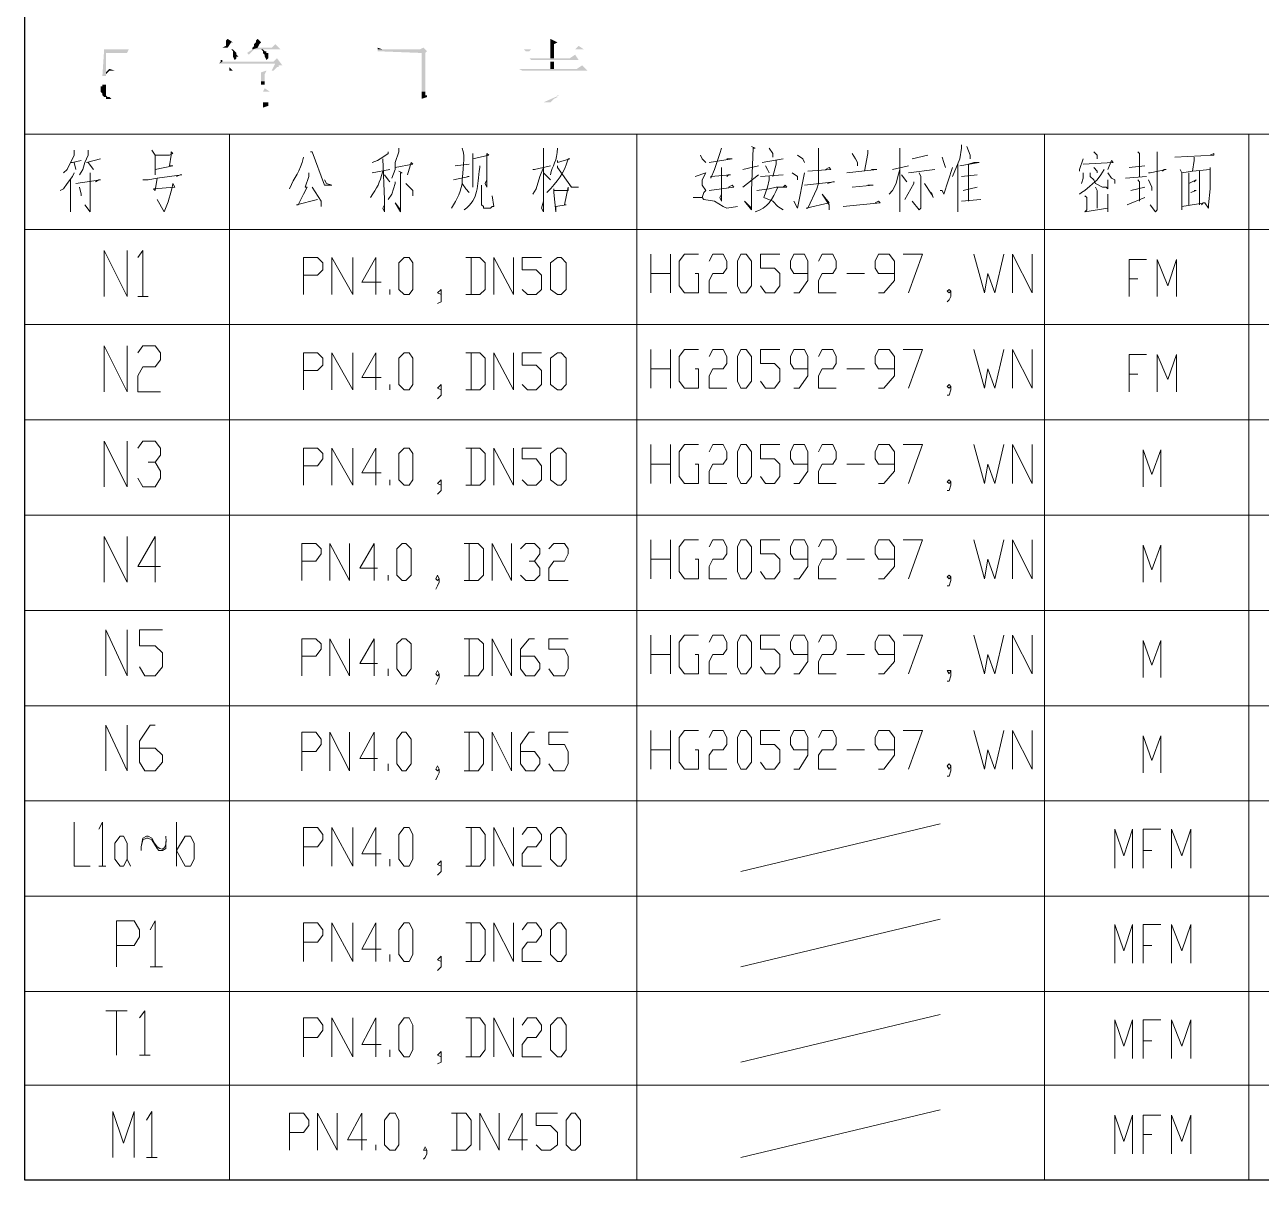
# Model space of a CAD drawing. Header units: millimetres. Extents: x -219 to 948, y -831 to -7.
# Drawn here: x 725.6 to 851.8, y -461.8 to -343.9 of the extents above; entities that cross this region are included whole.
import ezdxf

# ---------------------------------------------------------------- set-up
doc = ezdxf.new("R2010")
doc.units = ezdxf.units.MM
doc.layers.add('1', color=7, linetype='Continuous')

msp = doc.modelspace()

# ---------------------------------------------------------------- hatches: boundary and pattern name
h = msp.add_hatch(color=0)
h.dxf.hatch_style = 2
h.paths.add_polyline_path([(746.32, -345.39), (746.14, -345.57), (746.14, -345.75), (746.14, -346.11), (745.78, -346.29), (746.32, -346.29), (746.68, -345.75), (746.86, -345.75)])
h = msp.add_hatch(color=0)
h.dxf.hatch_style = 2
h.paths.add_polyline_path([(749.38, -345.39), (749.2, -345.57), (749.2, -345.75), (749.02, -345.93), (749.02, -346.11), (748.84, -346.29), (748.84, -346.47), (749.38, -346.29), (749.56, -345.93), (749.74, -345.75)])
h = msp.add_hatch(color=0)
h.dxf.hatch_style = 2
h.paths.add_polyline_path([(779.26, -345.39), (779.26, -346.47), (779.62, -346.47), (779.62, -345.93), (779.98, -345.75)])
h = msp.add_hatch(color=0)
h.dxf.hatch_style = 2
h.paths.add_polyline_path([(736.24, -346.47), (733.72, -346.47), (733.54, -349.17), (733.9, -349.17), (733.9, -348.99), (733.9, -348.81), (733.9, -346.83), (736.06, -346.83)])
h = msp.add_hatch(color=0)
h.dxf.hatch_style = 2
h.paths.add_polyline_path([(746.86, -346.47), (746.68, -346.47), (746.86, -346.65), (746.86, -346.83), (746.86, -347.01), (746.86, -347.19), (747.04, -347.55), (747.22, -347.37), (747.22, -347.19), (747.4, -347.19), (747.22, -347.01), (747.22, -346.83)])
h = msp.add_hatch(color=0)
h.dxf.hatch_style = 2
h.paths.add_polyline_path([(751.18, -345.93), (750.82, -346.29), (749.38, -346.29), (748.84, -346.47), (748.3, -346.83), (748.48, -347.01), (749.02, -346.47), (751.72, -346.47)])
h = msp.add_hatch(color=0)
h.dxf.hatch_style = 2
h.paths.add_polyline_path([(749.74, -346.47), (749.92, -346.65), (749.92, -346.83), (750.1, -347.01), (750.1, -347.19), (750.28, -347.55), (750.46, -347.37), (750.46, -347.19), (750.46, -346.83), (750.28, -346.83), (750.28, -346.65), (750.1, -346.65), (749.92, -346.47)])
h = msp.add_hatch(color=0)
h.dxf.hatch_style = 2
h.paths.add_polyline_path([(766.3, -346.29), (765.94, -346.47), (761.62, -346.47), (761.62, -346.65), (766.12, -346.83), (766.12, -350.79), (761.98, -350.79), (766.48, -350.79), (766.48, -346.83), (766.66, -346.65)])
h = msp.add_hatch(color=0)
h.dxf.hatch_style = 2
h.paths.add_polyline_path([(761.62, -346.29), (761.62, -346.47), (762.16, -346.47)])
h = msp.add_hatch(color=0)
h.dxf.hatch_style = 2
h.paths.add_polyline_path([(782.14, -346.11), (781.78, -346.47), (776.56, -346.47), (776.74, -346.65), (777.1, -346.65), (777.28, -346.47), (782.68, -346.47)])
h = msp.add_hatch(color=0)
h.dxf.hatch_style = 2
h.paths.add_polyline_path([(779.62, -347.37), (779.62, -346.47), (779.26, -346.47), (779.26, -347.37)])
h = msp.add_hatch(color=0)
h.dxf.hatch_style = 2
h.paths.add_polyline_path([(751.36, -347.37), (751, -347.73), (745.78, -347.73), (745.42, -347.91), (751.18, -347.91), (750.82, -348.63), (751, -348.63), (751.36, -348.27), (751.54, -348.27), (751.54, -348.09), (751.9, -348.09)])
h = msp.add_hatch(color=0)
h.dxf.hatch_style = 2
h.paths.add_polyline_path([(745.78, -347.55), (745.6, -347.55), (745.6, -347.73), (745.42, -347.91), (745.78, -347.73)])
h = msp.add_hatch(color=0)
h.dxf.hatch_style = 2
h.paths.add_polyline_path([(782.5, -348.09), (781.96, -348.45), (776.02, -348.45), (776.38, -348.63), (783.04, -348.63)])
h = msp.add_hatch(color=0)
h.dxf.hatch_style = 2
h.paths.add_polyline_path([(781.78, -347.01), (781.24, -347.37), (777.1, -347.37), (777.28, -347.55), (782.14, -347.55)])
h = msp.add_hatch(color=0)
h.dxf.hatch_style = 2
h.paths.add_polyline_path([(779.62, -348.45), (779.62, -347.73), (779.26, -347.73), (779.26, -348.45)])
h = msp.add_hatch(color=0)
h.dxf.hatch_style = 2
h.paths.add_polyline_path([(734.26, -348.45), (733.9, -348.81), (733.9, -348.99), (734.26, -348.63), (734.8, -348.63)])
h = msp.add_hatch(color=0)
h.dxf.hatch_style = 2
h.paths.add_polyline_path([(746.5, -348.27), (746.5, -348.63), (746.86, -348.63)])
h = msp.add_hatch(color=0)
h.dxf.hatch_style = 2
h.paths.add_polyline_path([(750.28, -348.63), (749.74, -348.81), (749.74, -349.71), (746.86, -349.71), (750.1, -349.71), (750.1, -348.99)])
h = msp.add_hatch(color=0)
h.dxf.hatch_style = 2
h.paths.add_polyline_path([(733.72, -350.07), (733.54, -350.07), (733.54, -350.25), (733.36, -350.25), (733.36, -350.79), (733.54, -350.97), (733.54, -351.15), (733.72, -351.33), (733.9, -351.33), (733.9, -351.51), (734.62, -351.51), (734.44, -351.51), (734.26, -351.33), (734.08, -351.33), (733.9, -351.15), (733.9, -350.79), (733.9, -350.25), (733.9, -350.07)])
h = msp.add_hatch(color=0)
h.dxf.hatch_style = 2
h.paths.add_polyline_path([(750.1, -350.43), (749.92, -350.79), (746.86, -350.79), (750.64, -350.79)])
h = msp.add_hatch(color=0)
h.dxf.hatch_style = 2
h.paths.add_polyline_path([(750.1, -349.71), (749.74, -349.71), (749.74, -350.07), (750.1, -350.07), (750.1, -349.89)])
h = msp.add_hatch(color=0)
h.dxf.hatch_style = 2
h.paths.add_polyline_path([(750.46, -351.87), (749.92, -351.87), (749.92, -352.41), (750.46, -352.23), (750.46, -352.05)])
h = msp.add_hatch(color=0)
h.dxf.hatch_style = 2
h.paths.add_polyline_path([(766.48, -350.79), (766.12, -350.79), (766.12, -351.51), (766.66, -351.33), (766.66, -351.15), (766.48, -351.15), (766.48, -350.97)])
h = msp.add_hatch(color=0)
h.dxf.hatch_style = 2
h.paths.add_polyline_path([(780.16, -351.15), (778.54, -351.87), (779.26, -351.87), (779.62, -351.51), (779.98, -351.33), (779.98, -351.15)])

# ---------------------------------------------------------------- linework, layer by layer
at = {"layer": '1', "color": 0, "lineweight": 25}
for points in [[(725.62, -461.85), (725.62, -20.67)], [(933.7, -461.85), (725.62, -461.85)]]:
    msp.add_lwpolyline(points, dxfattribs=at)
at = {"layer": '1', "color": 0, "lineweight": 5}
for points in [[(933.7, -355.11), (725.62, -355.11)], [(746.5, -461.85), (746.5, -355.11)], [(788.08, -461.85), (788.08, -355.11)], [(829.66, -461.85), (829.66, -355.11)], [(850.54, -461.85), (850.54, -355.11)], [(730.66, -356.73), (730.66, -357.27), (729.94, -358.71), (729.58, -359.07)], [(732.1, -356.73), (732.1, -357.27), (731.74, -357.99), (731.56, -358.71), (731.2, -359.25)], [(738.58, -356.73), (738.94, -357.27), (738.94, -359.25), (738.94, -358.71), (740.74, -358.35), (740.38, -358.35), (740.56, -357.27), (740.56, -356.91), (740.74, -357.09), (740.38, -357.27), (738.94, -357.27)], [(754.78, -356.91), (754.96, -356.91), (756.22, -360.33), (756.94, -360.33), (756.4, -360.15), (756.22, -359.79)], [(762.7, -356.91), (762.7, -357.09), (762.16, -357.45), (761.62, -357.81), (761.08, -357.99)], [(763.78, -356.55), (763.78, -356.91), (763.42, -357.99), (763.42, -358.71), (763.06, -359.61)], [(771.34, -357.09), (771.34, -357.45), (771.34, -360.51), (771.34, -360.51), (771.34, -359.79)], [(771.34, -357.63), (772.96, -357.27), (772.78, -357.09), (772.78, -357.45), (772.78, -359.61), (772.78, -360.51), (772.6, -360.15), (772.78, -359.79)], [(778.54, -356.55), (778.54, -356.73), (778.54, -363.03), (778.36, -362.67), (778.54, -361.95)], [(796.72, -356.55), (796.54, -357.09), (796, -358.71), (795.64, -359.61), (795.64, -359.43), (797.62, -359.25), (797.44, -359.25), (797.26, -359.43)], [(799.78, -356.37), (800.14, -356.55), (799.96, -356.55), (799.78, -360.87), (799.78, -362.85), (799.06, -361.95), (799.78, -362.67)], [(801.58, -356.55), (801.94, -357.09), (801.94, -357.45)], [(806.62, -356.55), (806.62, -356.91), (806.62, -360.15), (806.44, -360.69), (805.54, -362.67), (805.36, -362.67), (807.7, -362.13), (806.98, -361.23), (807.7, -362.31), (807.7, -362.85)], [(810.04, -357.09), (810.4, -357.63), (810.58, -357.99), (810.58, -358.35)], [(811.66, -356.73), (811.66, -357.09), (811.3, -358.89)], [(814.9, -356.55), (814.9, -361.95), (814.9, -363.03), (814.9, -361.95)], [(821.2, -356.19), (821.2, -356.55), (821.02, -357.63), (820.3, -359.43)], [(821.74, -356.37), (822.1, -357.27), (822.1, -357.45), (822.1, -357.63)], [(834.7, -356.91), (835.06, -357.27), (835.06, -357.45), (835.06, -357.63)], [(839.2, -356.91), (839.38, -357.09), (839.38, -359.43)], [(841.18, -356.91), (841.18, -357.27), (841.18, -357.09), (841.18, -362.31), (841.18, -362.67), (841.18, -362.85), (841, -363.03), (840.46, -362.31), (841, -363.03)], [(842.98, -357.45), (846.94, -357.27), (846.94, -357.09), (846.58, -357.27)], [(730.3, -357.99), (730.48, -357.99), (731.38, -357.81)], [(730.66, -357.99), (730.84, -358.71)], [(731.92, -357.99), (733.36, -357.63)], [(732.1, -357.99), (732.64, -358.71)], [(762.16, -357.63), (762.34, -361.77), (762.34, -363.03), (762.16, -362.67), (762.34, -362.31)], [(763.42, -358.53), (765.22, -358.17), (765.04, -357.99), (764.68, -359.25)], [(769.54, -358.35), (770.98, -358.17)], [(777.46, -358.71), (777.64, -358.71), (779.26, -358.35)], [(779.98, -358.35), (779.98, -358.53), (781.42, -360.51), (782.14, -360.51), (781.42, -360.51), (781.24, -360.33)], [(794.56, -357.27), (794.74, -357.63), (795.1, -357.99)], [(795.46, -357.99), (797.8, -357.63), (797.62, -357.63), (797.26, -357.63)], [(798.88, -358.71), (800.5, -358.35)], [(800.86, -357.99), (803.02, -357.63)], [(801.22, -358.35), (801.4, -358.71), (801.58, -359.07)], [(802.3, -357.81), (802.3, -358.17), (801.94, -359.43)], [(804.46, -357.27), (805, -357.63), (805.18, -357.99)], [(814.18, -358.71), (815.8, -358.35)], [(816.16, -357.63), (817.78, -357.27)], [(819.22, -357.45), (819.4, -357.99), (819.58, -358.53)], [(820.84, -358.17), (820.84, -363.03), (820.84, -362.49)], [(821.02, -358.35), (823, -357.99), (822.82, -357.99), (822.46, -357.99), (821.92, -358.17), (821.92, -361.95)], [(833.62, -357.63), (833.26, -358.71), (833.26, -358.89)], [(833.62, -358.17), (836.68, -357.99), (836.5, -357.81), (836.14, -358.71)], [(838.3, -358.53), (839.92, -358.35)], [(844.96, -357.45), (844.96, -357.81), (844.78, -358.89)], [(730.66, -359.07), (730.48, -359.43), (729.94, -360.15), (729.58, -360.69), (729.22, -360.87)], [(732.28, -359.07), (732.28, -363.03), (731.74, -362.31), (732.28, -363.03)], [(737.68, -359.79), (738.22, -359.79), (739.12, -359.61), (741.64, -359.25), (741.46, -359.25), (741.1, -359.43)], [(754.6, -359.07), (754.6, -359.43), (754.24, -360.51), (754.42, -360.51), (754.06, -361.23), (753.52, -362.31), (753.34, -362.31), (755.5, -361.77)], [(761.08, -359.07), (762.88, -358.71)], [(762.34, -359.25), (762.7, -359.79), (762.88, -359.97)], [(763.78, -358.89), (764.14, -359.07), (763.96, -359.07), (763.96, -363.03), (763.42, -362.13), (763.96, -362.85)], [(769.36, -359.79), (770.98, -359.43), (770.8, -359.43)], [(778.54, -358.53), (778.18, -359.43), (777.82, -360.69), (777.46, -361.23)], [(778.54, -359.07), (779.08, -359.61), (779.26, -359.79)], [(794.02, -359.43), (795.1, -359.07), (794.74, -359.79), (794.74, -360.33), (795.1, -360.87), (794.92, -361.05), (794.74, -361.59)], [(796.72, -358.53), (796.72, -361.95), (796.54, -361.59), (796.72, -361.23)], [(798.88, -360.51), (800.5, -359.25)], [(800.68, -359.43), (803.02, -359.25)], [(801.58, -359.43), (801.58, -359.79), (801.4, -360.51), (801.04, -361.59), (801.94, -361.95), (802.48, -362.49), (803.02, -362.85)], [(803.92, -359.07), (804.46, -359.43), (804.46, -359.79)], [(804.1, -361.95), (804.46, -362.67), (805.18, -359.07)], [(805.54, -358.89), (807.88, -358.71), (807.7, -358.53), (807.34, -358.71)], [(809.5, -359.07), (812.56, -358.71), (812.38, -358.71), (812.02, -358.71)], [(814.9, -358.71), (814.72, -359.43), (814.54, -360.15), (814.18, -360.87), (813.82, -361.23)], [(815.08, -359.25), (815.62, -359.97)], [(815.8, -359.07), (818.5, -358.71)], [(816.88, -359.07), (817.06, -359.43), (817.06, -362.67), (816.88, -362.85), (816.16, -361.95), (816.88, -362.85)], [(819.04, -360.87), (819.22, -360.87), (819.4, -361.23), (820.3, -358.53)], [(821.2, -359.43), (822.82, -359.25)], [(835.78, -358.71), (835.42, -359.25), (835.06, -359.79), (833.8, -360.87), (833.44, -361.05), (833.26, -361.23)], [(833.62, -359.07), (833.62, -359.61), (833.44, -360.15)], [(834.34, -359.07), (834.34, -359.43), (834.7, -359.79), (834.88, -360.15), (835.6, -360.51), (835.96, -360.51), (836.14, -360.69), (836.14, -359.79), (836.14, -360.51)], [(834.7, -358.53), (835.06, -358.89), (835.06, -359.07)], [(836.14, -359.07), (836.5, -359.61), (836.86, -359.79), (836.86, -360.15), (836.86, -360.15)], [(837.94, -359.61), (840.1, -359.43)], [(840.28, -359.07), (840.46, -359.07), (842.08, -358.71), (841.9, -358.71), (841.72, -358.89)], [(843.52, -358.71), (843.7, -359.07), (843.7, -361.59), (843.7, -362.85), (843.7, -362.49), (846.04, -362.13), (845.86, -362.13), (845.68, -362.31)], [(846.04, -362.13), (846.4, -362.67), (846.4, -362.31), (846.58, -360.69), (846.58, -358.53), (846.58, -358.71), (844.78, -358.89), (843.7, -359.07)], [(844.42, -359.07), (844.42, -362.31)], [(845.5, -358.89), (845.5, -362.31)], [(730.3, -359.79), (730.3, -363.03), (730.3, -362.13)], [(730.84, -360.15), (733.36, -359.79), (733.18, -359.79), (732.82, -359.97)], [(731.2, -360.51), (731.38, -361.23), (731.38, -361.41)], [(754.96, -360.51), (755.86, -361.95), (755.86, -362.49), (755.86, -361.95)], [(763.42, -359.97), (763.42, -360.15), (763.06, -361.23), (762.7, -361.77)], [(764.5, -360.15), (765.22, -360.87), (765.22, -361.41)], [(770.26, -360.15), (770.62, -360.69), (770.98, -361.05)], [(772.24, -360.33), (772.24, -362.31), (772.42, -362.49), (772.42, -362.67), (773.14, -362.67), (773.32, -362.49), (773.5, -362.49), (773.32, -361.41), (773.5, -362.49)], [(779.62, -360.69), (779.62, -361.05), (779.8, -363.03), (779.8, -362.49), (780.88, -362.31), (780.7, -362.31), (781.06, -360.51), (781.06, -360.87), (779.62, -360.87)], [(795.46, -360.87), (797.98, -360.51), (797.8, -360.33), (797.44, -360.51)], [(800.32, -360.87), (801.58, -360.69), (802.3, -360.51), (803.38, -360.51), (803.2, -360.33), (803.02, -360.51)], [(805.18, -360.33), (808.24, -359.97), (808.06, -359.97), (807.52, -360.15)], [(810.04, -360.51), (812.2, -360.33), (811.66, -360.33)], [(816.34, -359.97), (816.34, -360.15), (815.44, -361.77)], [(817.42, -360.15), (818.14, -361.23), (818.32, -361.59), (818.14, -361.05)], [(821.38, -360.87), (822.82, -360.51)], [(834.88, -360.51), (835.06, -360.87), (835.06, -362.67)], [(838.48, -360.87), (839.92, -360.51)], [(839.2, -359.79), (839.38, -359.97), (839.38, -361.95)], [(840.28, -359.79), (840.64, -360.51), (840.64, -360.87)], [(844.42, -360.15), (845.14, -359.79), (845.14, -359.79), (844.96, -359.97)], [(844.6, -361.05), (845.14, -360.87), (844.96, -360.87)], [(793.84, -361.59), (794.74, -361.59), (794.92, -361.77), (796, -361.95), (796.9, -362.49), (796.9, -362.49), (797.26, -362.67), (798.34, -362.49), (797.26, -362.67), (796.9, -362.49)], [(809.14, -362.49), (812.92, -362.13), (812.74, -361.95), (812.38, -362.13)], [(821.2, -361.95), (823.18, -361.77)], [(833.8, -361.41), (833.98, -361.59), (833.98, -362.85), (833.8, -363.03), (836.14, -362.67)], [(836.14, -361.23), (836.14, -361.41), (836.14, -363.03)], [(838.12, -362.31), (839.92, -361.59)], [(933.7, -364.83), (725.62, -364.83)], [(733.72, -371.67), (733.72, -366.99), (736.06, -371.67), (736.06, -366.99)], [(737.14, -367.71), (737.68, -366.99), (737.68, -371.67)], [(754.06, -371.49), (754.06, -367.71), (755.5, -367.71), (756.04, -368.25), (756.04, -368.97), (755.5, -369.51), (754.06, -369.51)], [(756.94, -371.49), (756.94, -367.71), (759.1, -371.49), (759.1, -367.71)], [(761.98, -370.23), (760, -370.23), (761.44, -367.71), (761.44, -371.49)], [(764.32, -371.49), (763.78, -370.95), (763.78, -368.25), (764.32, -367.71), (764.86, -367.71), (765.22, -368.25), (765.22, -370.95), (764.86, -371.49), (764.32, -371.49)], [(770.62, -371.49), (772.06, -371.49), (772.6, -370.95), (772.6, -368.25), (772.06, -367.71), (770.62, -367.71)], [(771.16, -367.71), (771.16, -371.49)], [(773.5, -371.49), (773.5, -367.71), (775.48, -371.49), (775.48, -367.71)], [(776.38, -370.95), (776.92, -371.49), (777.82, -371.49), (778.36, -370.95), (778.36, -369.51), (777.82, -368.97), (776.38, -368.97), (776.38, -367.71), (778.36, -367.71)], [(779.98, -371.49), (779.26, -370.95), (779.26, -368.25), (779.98, -367.71), (780.34, -367.71), (780.88, -368.25), (780.88, -370.95), (780.34, -371.49), (779.98, -371.49)], [(789.52, -371.31), (789.52, -367.35)], [(791.5, -367.35), (791.5, -371.31)], [(794.02, -369.33), (794.38, -369.33), (794.38, -371.31), (792.94, -371.31), (792.4, -370.59), (792.4, -368.07), (792.94, -367.35), (794.38, -367.35)], [(795.46, -368.07), (795.82, -367.35), (796.9, -367.35), (797.26, -368.07), (797.26, -368.79), (796.9, -369.33), (795.82, -369.33), (795.46, -370.05), (795.46, -371.31), (797.26, -371.31)], [(798.7, -371.31), (798.34, -370.59), (798.34, -368.07), (798.7, -367.35), (799.24, -367.35), (799.78, -368.07), (799.78, -370.59), (799.24, -371.31), (798.7, -371.31)], [(800.68, -370.59), (801.22, -371.31), (802.12, -371.31), (802.66, -370.59), (802.66, -369.33), (802.12, -368.79), (800.68, -368.79), (800.68, -367.35), (802.66, -367.35)], [(804.1, -371.31), (804.64, -371.31), (805.54, -370.05), (805.54, -368.07), (805.18, -367.35), (804.1, -367.35), (803.74, -368.07), (803.74, -368.79), (804.1, -369.33), (805.54, -369.33)], [(806.62, -368.07), (806.98, -367.35), (808.06, -367.35), (808.42, -368.07), (808.42, -368.79), (808.06, -369.33), (806.98, -369.33), (806.62, -370.05), (806.62, -371.31), (808.42, -371.31)], [(812.74, -371.31), (813.28, -371.31), (814.36, -370.05), (814.36, -368.07), (813.82, -367.35), (812.74, -367.35), (812.38, -368.07), (812.38, -368.79), (812.74, -369.33), (814.36, -369.33)], [(815.26, -367.35), (817.24, -367.35), (815.8, -371.31)], [(822.46, -367.35), (823.54, -371.31), (823.9, -369.33), (824.62, -371.31), (825.52, -367.35)], [(826.42, -371.31), (826.42, -367.35), (828.4, -371.31), (828.4, -367.35)], [(838.3, -371.67), (838.3, -367.89), (840.1, -367.89)], [(841.18, -371.67), (841.18, -367.89), (842.26, -370.59), (843.16, -367.89), (843.16, -371.67)], [(789.52, -369.33), (791.5, -369.33)], [(809.5, -369.33), (811.3, -369.33)], [(762.88, -371.49), (762.88, -370.95)], [(767.74, -372.39), (768.1, -372.21), (768.1, -371.67), (768.1, -371.31), (768.1, -370.95), (767.74, -371.31), (768.1, -371.49), (768.1, -371.31)], [(819.76, -372.21), (819.94, -372.03), (820.12, -371.67), (820.12, -371.13), (819.94, -370.95), (819.76, -371.13), (819.94, -371.31), (820.12, -371.13)], [(838.3, -369.87), (839.2, -369.87)], [(737.14, -371.67), (738.22, -371.67)], [(933.7, -374.55), (725.62, -374.55)], [(733.72, -381.39), (733.72, -376.71), (736.06, -381.39), (736.06, -376.71)], [(737.14, -377.43), (737.68, -376.71), (738.94, -376.71), (739.48, -377.43), (739.48, -378.15), (738.94, -378.87), (737.68, -378.87), (737.14, -379.77), (737.14, -381.39), (739.48, -381.39)], [(789.52, -381.03), (789.52, -377.07)], [(791.5, -377.07), (791.5, -381.03)], [(794.02, -379.05), (794.38, -379.05), (794.38, -381.03), (792.94, -381.03), (792.4, -380.31), (792.4, -377.79), (792.94, -377.07), (794.38, -377.07)], [(795.46, -377.79), (795.82, -377.07), (796.9, -377.07), (797.26, -377.79), (797.26, -378.51), (796.9, -379.05), (795.82, -379.05), (795.46, -379.77), (795.46, -381.03), (797.26, -381.03)], [(798.7, -381.03), (798.34, -380.31), (798.34, -377.79), (798.7, -377.07), (799.24, -377.07), (799.78, -377.79), (799.78, -380.31), (799.24, -381.03), (798.7, -381.03)], [(800.68, -380.31), (801.22, -381.03), (802.12, -381.03), (802.66, -380.31), (802.66, -379.05), (802.12, -378.51), (800.68, -378.51), (800.68, -377.07), (802.66, -377.07)], [(804.1, -381.03), (804.64, -381.03), (805.54, -379.77), (805.54, -377.79), (805.18, -377.07), (804.1, -377.07), (803.74, -377.79), (803.74, -378.51), (804.1, -379.05), (805.54, -379.05)], [(806.62, -377.79), (806.98, -377.07), (808.06, -377.07), (808.42, -377.79), (808.42, -378.51), (808.06, -379.05), (806.98, -379.05), (806.62, -379.77), (806.62, -381.03), (808.42, -381.03)], [(812.74, -381.03), (813.28, -381.03), (814.36, -379.77), (814.36, -377.79), (813.82, -377.07), (812.74, -377.07), (812.38, -377.79), (812.38, -378.51), (812.74, -379.05), (814.36, -379.05)], [(815.26, -377.07), (817.24, -377.07), (815.8, -381.03)], [(822.46, -377.07), (823.54, -381.03), (823.9, -379.05), (824.62, -381.03), (825.52, -377.07)], [(826.42, -381.03), (826.42, -377.07), (828.4, -381.03), (828.4, -377.07)], [(754.06, -381.21), (754.06, -377.43), (755.5, -377.43), (756.04, -377.97), (756.04, -378.69), (755.5, -379.23), (754.06, -379.23)], [(756.94, -381.21), (756.94, -377.43), (759.1, -381.21), (759.1, -377.43)], [(761.98, -379.95), (760, -379.95), (761.44, -377.43), (761.44, -381.21)], [(764.32, -381.21), (763.78, -380.67), (763.78, -377.97), (764.32, -377.43), (764.86, -377.43), (765.22, -377.97), (765.22, -380.67), (764.86, -381.21), (764.32, -381.21)], [(770.62, -381.21), (772.06, -381.21), (772.6, -380.67), (772.6, -377.97), (772.06, -377.43), (770.62, -377.43)], [(771.16, -377.43), (771.16, -381.21)], [(773.5, -381.21), (773.5, -377.43), (775.48, -381.21), (775.48, -377.43)], [(776.38, -380.67), (776.92, -381.21), (777.82, -381.21), (778.36, -380.67), (778.36, -379.23), (777.82, -378.69), (776.38, -378.69), (776.38, -377.43), (778.36, -377.43)], [(779.98, -381.21), (779.26, -380.67), (779.26, -377.97), (779.98, -377.43), (780.34, -377.43), (780.88, -377.97), (780.88, -380.67), (780.34, -381.21), (779.98, -381.21)], [(838.3, -381.39), (838.3, -377.61), (840.1, -377.61)], [(841.18, -381.39), (841.18, -377.61), (842.26, -380.13), (843.16, -377.61), (843.16, -381.39)], [(789.52, -379.05), (791.5, -379.05)], [(809.5, -379.05), (811.3, -379.05)], [(838.3, -379.59), (839.2, -379.59)], [(762.88, -381.21), (762.88, -380.67)], [(767.74, -382.11), (768.1, -381.75), (768.1, -381.39), (768.1, -381.03), (768.1, -380.67), (767.74, -381.03), (768.1, -381.21), (768.1, -381.03)], [(819.76, -381.75), (819.94, -381.75), (820.12, -381.21), (820.12, -380.85), (819.94, -380.67), (819.76, -380.85), (819.94, -381.03), (820.12, -380.85)], [(933.7, -384.27), (725.62, -384.27)], [(733.72, -391.11), (733.72, -386.43), (736.06, -391.11), (736.06, -386.43)], [(737.14, -387.15), (737.68, -386.43), (738.94, -386.43), (739.48, -387.15), (739.48, -387.87), (738.94, -388.59), (738.22, -388.59)], [(754.06, -390.93), (754.06, -387.15), (755.5, -387.15), (756.04, -387.69), (756.04, -388.23), (755.5, -388.95), (754.06, -388.95)], [(756.94, -390.93), (756.94, -387.15), (759.1, -390.93), (759.1, -387.15)], [(761.98, -389.67), (760, -389.67), (761.44, -387.15), (761.44, -390.93)], [(764.32, -390.93), (763.78, -390.39), (763.78, -387.69), (764.32, -387.15), (764.86, -387.15), (765.22, -387.69), (765.22, -390.39), (764.86, -390.93), (764.32, -390.93)], [(770.62, -390.93), (772.06, -390.93), (772.6, -390.39), (772.6, -387.69), (772.06, -387.15), (770.62, -387.15)], [(771.16, -387.15), (771.16, -390.93)], [(773.5, -390.93), (773.5, -387.15), (775.48, -390.93), (775.48, -387.15)], [(776.38, -390.39), (776.92, -390.93), (777.82, -390.93), (778.36, -390.39), (778.36, -388.95), (777.82, -388.23), (776.38, -388.23), (776.38, -387.15), (778.36, -387.15)], [(779.98, -390.93), (779.26, -390.39), (779.26, -387.69), (779.98, -387.15), (780.34, -387.15), (780.88, -387.69), (780.88, -390.39), (780.34, -390.93), (779.98, -390.93)], [(789.52, -390.75), (789.52, -386.79)], [(791.5, -386.79), (791.5, -390.75)], [(794.02, -388.77), (794.38, -388.77), (794.38, -390.75), (792.94, -390.75), (792.4, -390.03), (792.4, -387.51), (792.94, -386.79), (794.38, -386.79)], [(795.46, -387.51), (795.82, -386.79), (796.9, -386.79), (797.26, -387.51), (797.26, -388.23), (796.9, -388.77), (795.82, -388.77), (795.46, -389.49), (795.46, -390.75), (797.26, -390.75)], [(798.7, -390.75), (798.34, -390.03), (798.34, -387.51), (798.7, -386.79), (799.24, -386.79), (799.78, -387.51), (799.78, -390.03), (799.24, -390.75), (798.7, -390.75)], [(800.68, -390.03), (801.22, -390.75), (802.12, -390.75), (802.66, -390.03), (802.66, -388.77), (802.12, -388.23), (800.68, -388.23), (800.68, -386.79), (802.66, -386.79)], [(804.1, -390.75), (804.64, -390.75), (805.54, -389.49), (805.54, -387.51), (805.18, -386.79), (804.1, -386.79), (803.74, -387.51), (803.74, -388.23), (804.1, -388.77), (805.54, -388.77)], [(806.62, -387.51), (806.98, -386.79), (808.06, -386.79), (808.42, -387.51), (808.42, -388.23), (808.06, -388.77), (806.98, -388.77), (806.62, -389.49), (806.62, -390.75), (808.42, -390.75)], [(812.74, -390.75), (813.28, -390.75), (814.36, -389.49), (814.36, -387.51), (813.82, -386.79), (812.74, -386.79), (812.38, -387.51), (812.38, -388.23), (812.74, -388.77), (814.36, -388.77)], [(815.26, -386.79), (817.24, -386.79), (815.8, -390.75)], [(822.46, -386.79), (823.54, -390.75), (823.9, -388.77), (824.62, -390.75), (825.52, -386.79)], [(826.42, -390.75), (826.42, -386.79), (828.4, -390.75), (828.4, -386.79)], [(839.74, -391.11), (839.74, -387.33), (840.64, -389.85), (841.54, -387.33), (841.54, -391.11)], [(738.94, -388.59), (739.48, -389.49), (739.48, -390.21), (738.94, -391.11), (737.68, -391.11), (737.14, -390.21)], [(789.52, -388.77), (791.5, -388.77)], [(809.5, -388.77), (811.3, -388.77)], [(762.88, -390.93), (762.88, -390.39)], [(767.74, -391.83), (768.1, -391.47), (768.1, -391.11), (768.1, -390.75), (768.1, -390.39), (767.74, -390.75), (768.1, -390.93), (768.1, -390.75)], [(819.76, -391.47), (819.94, -391.47), (820.12, -390.93), (820.12, -390.57), (819.94, -390.39), (819.76, -390.57), (819.94, -390.75), (820.12, -390.57)], [(933.7, -393.99), (725.62, -393.99)], [(733.72, -400.83), (733.72, -396.15), (736.06, -400.83), (736.06, -396.15)], [(739.48, -399.21), (737.14, -399.21), (738.94, -396.15), (738.94, -400.83)], [(753.88, -400.65), (753.88, -396.87), (755.32, -396.87), (755.86, -397.41), (755.86, -397.95), (755.32, -398.67), (753.88, -398.67)], [(756.76, -400.65), (756.76, -396.87), (758.74, -400.65), (758.74, -396.87)], [(761.62, -399.39), (759.82, -399.39), (761.26, -396.87), (761.26, -400.65)], [(764.14, -400.65), (763.6, -400.11), (763.6, -397.41), (764.14, -396.87), (764.5, -396.87), (765.04, -397.41), (765.04, -400.11), (764.5, -400.65), (764.14, -400.65)], [(770.44, -400.65), (771.88, -400.65), (772.42, -400.11), (772.42, -397.41), (771.88, -396.87), (770.44, -396.87)], [(770.98, -396.87), (770.98, -400.65)], [(773.32, -400.65), (773.32, -396.87), (775.3, -400.65), (775.3, -396.87)], [(776.2, -397.41), (776.74, -396.87), (777.64, -396.87), (778.18, -397.41), (778.18, -397.95), (777.64, -398.67), (777.1, -398.67)], [(779.08, -397.41), (779.62, -396.87), (780.7, -396.87), (781.06, -397.41), (781.06, -397.95), (780.7, -398.67), (779.62, -398.67), (779.08, -399.39), (779.08, -400.65), (781.06, -400.65)], [(789.52, -400.47), (789.52, -396.51)], [(791.5, -396.51), (791.5, -400.47)], [(794.02, -398.49), (794.38, -398.49), (794.38, -400.47), (792.94, -400.47), (792.4, -399.75), (792.4, -397.23), (792.94, -396.51), (794.38, -396.51)], [(795.46, -397.23), (795.82, -396.51), (796.9, -396.51), (797.26, -397.23), (797.26, -397.95), (796.9, -398.49), (795.82, -398.49), (795.46, -399.21), (795.46, -400.47), (797.26, -400.47)], [(798.7, -400.47), (798.34, -399.75), (798.34, -397.23), (798.7, -396.51), (799.24, -396.51), (799.78, -397.23), (799.78, -399.75), (799.24, -400.47), (798.7, -400.47)], [(800.68, -399.75), (801.22, -400.47), (802.12, -400.47), (802.66, -399.75), (802.66, -398.49), (802.12, -397.95), (800.68, -397.95), (800.68, -396.51), (802.66, -396.51)], [(804.1, -400.47), (804.64, -400.47), (805.54, -399.21), (805.54, -397.23), (805.18, -396.51), (804.1, -396.51), (803.74, -397.23), (803.74, -397.95), (804.1, -398.49), (805.54, -398.49)], [(806.62, -397.23), (806.98, -396.51), (808.06, -396.51), (808.42, -397.23), (808.42, -397.95), (808.06, -398.49), (806.98, -398.49), (806.62, -399.21), (806.62, -400.47), (808.42, -400.47)], [(812.74, -400.47), (813.28, -400.47), (814.36, -399.21), (814.36, -397.23), (813.82, -396.51), (812.74, -396.51), (812.38, -397.23), (812.38, -397.95), (812.74, -398.49), (814.36, -398.49)], [(815.26, -396.51), (817.24, -396.51), (815.8, -400.47)], [(822.46, -396.51), (823.54, -400.47), (823.9, -398.49), (824.62, -400.47), (825.52, -396.51)], [(826.42, -400.47), (826.42, -396.51), (828.4, -400.47), (828.4, -396.51)], [(839.74, -400.83), (839.74, -397.05), (840.64, -399.57), (841.54, -397.05), (841.54, -400.83)], [(777.64, -398.67), (778.18, -399.39), (778.18, -400.11), (777.64, -400.65), (776.74, -400.65), (776.2, -400.11)], [(789.52, -398.49), (791.5, -398.49)], [(809.5, -398.49), (811.3, -398.49)], [(762.7, -400.65), (762.7, -400.11)], [(767.56, -401.55), (767.74, -401.19), (767.92, -400.83), (767.92, -400.47), (767.74, -400.11), (767.56, -400.47), (767.74, -400.65), (767.92, -400.47)], [(819.76, -401.19), (819.94, -401.19), (820.12, -400.65), (820.12, -400.29), (819.94, -400.11), (819.76, -400.29), (819.94, -400.47), (820.12, -400.29)], [(933.7, -403.71), (725.62, -403.71)], [(733.9, -410.37), (733.9, -405.69), (736.06, -410.37), (736.06, -405.69)], [(737.32, -409.47), (737.86, -410.37), (738.94, -410.37), (739.66, -409.47), (739.66, -408.03), (738.94, -407.31), (737.32, -407.31), (737.32, -405.69), (739.66, -405.69)], [(789.52, -410.19), (789.52, -406.23)], [(791.5, -406.23), (791.5, -410.19)], [(794.02, -408.21), (794.38, -408.21), (794.38, -410.19), (792.94, -410.19), (792.4, -409.47), (792.4, -406.95), (792.94, -406.23), (794.38, -406.23)], [(795.46, -406.95), (795.82, -406.23), (796.9, -406.23), (797.26, -406.95), (797.26, -407.67), (796.9, -408.21), (795.82, -408.21), (795.46, -408.93), (795.46, -410.19), (797.26, -410.19)], [(798.7, -410.19), (798.34, -409.47), (798.34, -406.95), (798.7, -406.23), (799.24, -406.23), (799.78, -406.95), (799.78, -409.47), (799.24, -410.19), (798.7, -410.19)], [(800.68, -409.47), (801.22, -410.19), (802.12, -410.19), (802.66, -409.47), (802.66, -408.21), (802.12, -407.67), (800.68, -407.67), (800.68, -406.23), (802.66, -406.23)], [(804.1, -410.19), (804.64, -410.19), (805.54, -408.93), (805.54, -406.95), (805.18, -406.23), (804.1, -406.23), (803.74, -406.95), (803.74, -407.67), (804.1, -408.21), (805.54, -408.21)], [(806.62, -406.95), (806.98, -406.23), (808.06, -406.23), (808.42, -406.95), (808.42, -407.67), (808.06, -408.21), (806.98, -408.21), (806.62, -408.93), (806.62, -410.19), (808.42, -410.19)], [(812.74, -410.19), (813.28, -410.19), (814.36, -408.93), (814.36, -406.95), (813.82, -406.23), (812.74, -406.23), (812.38, -406.95), (812.38, -407.67), (812.74, -408.21), (814.36, -408.21)], [(815.26, -406.23), (817.24, -406.23), (815.8, -410.19)], [(822.46, -406.23), (823.54, -410.19), (823.9, -408.21), (824.62, -410.19), (825.52, -406.23)], [(826.42, -410.19), (826.42, -406.23), (828.4, -410.19), (828.4, -406.23)], [(753.88, -410.37), (753.88, -406.59), (755.32, -406.59), (755.86, -407.13), (755.86, -407.67), (755.32, -408.39), (753.88, -408.39)], [(756.76, -410.37), (756.76, -406.59), (758.74, -410.37), (758.74, -406.59)], [(761.62, -409.11), (759.82, -409.11), (761.26, -406.59), (761.26, -410.37)], [(764.14, -410.37), (763.6, -409.65), (763.6, -407.13), (764.14, -406.59), (764.5, -406.59), (765.04, -407.13), (765.04, -409.65), (764.5, -410.37), (764.14, -410.37)], [(770.44, -410.37), (771.88, -410.37), (772.42, -409.65), (772.42, -407.13), (771.88, -406.59), (770.44, -406.59)], [(770.98, -406.59), (770.98, -410.37)], [(773.32, -410.37), (773.32, -406.59), (775.3, -410.37), (775.3, -406.59)], [(776.2, -408.39), (777.64, -408.39), (778.18, -409.11), (778.18, -409.65), (777.64, -410.37), (776.74, -410.37), (776.2, -409.65), (776.2, -407.67), (777.1, -406.59), (777.64, -406.59)], [(779.08, -409.65), (779.62, -410.37), (780.7, -410.37), (781.06, -409.65), (781.06, -408.39), (780.7, -407.67), (779.08, -407.67), (779.08, -406.59), (781.06, -406.59)], [(839.74, -410.55), (839.74, -406.77), (840.64, -409.29), (841.54, -406.77), (841.54, -410.55)], [(789.52, -408.21), (791.5, -408.21)], [(809.5, -408.21), (811.3, -408.21)], [(762.7, -410.37), (762.7, -409.65)], [(767.56, -411.27), (767.74, -410.91), (767.92, -410.55), (767.92, -410.19), (767.74, -409.83), (767.56, -410.19), (767.74, -410.37), (767.92, -410.19)], [(819.76, -410.91), (819.94, -410.91), (820.12, -410.37), (820.12, -409.83), (819.94, -409.83), (819.76, -409.83), (819.94, -410.19), (820.12, -409.83)], [(933.7, -413.43), (725.62, -413.43)], [(733.9, -420.09), (733.9, -415.41), (736.06, -420.09), (736.06, -415.41)], [(737.32, -417.75), (738.94, -417.75), (739.66, -418.47), (739.66, -419.19), (738.94, -420.09), (737.86, -420.09), (737.32, -419.19), (737.32, -417.03), (738.4, -415.41), (738.94, -415.41)], [(753.88, -420.09), (753.88, -416.13), (755.32, -416.13), (755.86, -416.85), (755.86, -417.39), (755.32, -418.11), (753.88, -418.11)], [(756.76, -420.09), (756.76, -416.13), (758.74, -420.09), (758.74, -416.13)], [(761.62, -418.83), (759.82, -418.83), (761.26, -416.13), (761.26, -420.09)], [(764.14, -420.09), (763.6, -419.37), (763.6, -416.85), (764.14, -416.13), (764.5, -416.13), (765.04, -416.85), (765.04, -419.37), (764.5, -420.09), (764.14, -420.09)], [(770.44, -420.09), (771.88, -420.09), (772.42, -419.37), (772.42, -416.85), (771.88, -416.13), (770.44, -416.13)], [(770.98, -416.13), (770.98, -420.09)], [(773.32, -420.09), (773.32, -416.13), (775.3, -420.09), (775.3, -416.13)], [(776.2, -418.11), (777.64, -418.11), (778.18, -418.83), (778.18, -419.37), (777.64, -420.09), (776.74, -420.09), (776.2, -419.37), (776.2, -417.39), (777.1, -416.13), (777.64, -416.13)], [(779.08, -419.37), (779.62, -420.09), (780.7, -420.09), (781.06, -419.37), (781.06, -418.11), (780.7, -417.39), (779.08, -417.39), (779.08, -416.13), (781.06, -416.13)], [(789.52, -419.91), (789.52, -415.95)], [(791.5, -415.95), (791.5, -419.91)], [(794.02, -417.93), (794.38, -417.93), (794.38, -419.91), (792.94, -419.91), (792.4, -419.19), (792.4, -416.67), (792.94, -415.95), (794.38, -415.95)], [(795.46, -416.67), (795.82, -415.95), (796.9, -415.95), (797.26, -416.67), (797.26, -417.39), (796.9, -417.93), (795.82, -417.93), (795.46, -418.47), (795.46, -419.91), (797.26, -419.91)], [(798.7, -419.91), (798.34, -419.19), (798.34, -416.67), (798.7, -415.95), (799.24, -415.95), (799.78, -416.67), (799.78, -419.19), (799.24, -419.91), (798.7, -419.91)], [(800.68, -419.19), (801.22, -419.91), (802.12, -419.91), (802.66, -419.19), (802.66, -417.93), (802.12, -417.39), (800.68, -417.39), (800.68, -415.95), (802.66, -415.95)], [(804.1, -419.91), (804.64, -419.91), (805.54, -418.47), (805.54, -416.67), (805.18, -415.95), (804.1, -415.95), (803.74, -416.67), (803.74, -417.39), (804.1, -417.93), (805.54, -417.93)], [(806.62, -416.67), (806.98, -415.95), (808.06, -415.95), (808.42, -416.67), (808.42, -417.39), (808.06, -417.93), (806.98, -417.93), (806.62, -418.47), (806.62, -419.91), (808.42, -419.91)], [(812.74, -419.91), (813.28, -419.91), (814.36, -418.47), (814.36, -416.67), (813.82, -415.95), (812.74, -415.95), (812.38, -416.67), (812.38, -417.39), (812.74, -417.93), (814.36, -417.93)], [(815.26, -415.95), (817.24, -415.95), (815.8, -419.91)], [(822.46, -415.95), (823.54, -419.91), (823.9, -417.93), (824.62, -419.91), (825.52, -415.95)], [(826.42, -419.91), (826.42, -415.95), (828.4, -419.91), (828.4, -415.95)], [(839.74, -420.27), (839.74, -416.49), (840.64, -419.01), (841.54, -416.49), (841.54, -420.27)], [(789.52, -417.93), (791.5, -417.93)], [(809.5, -417.93), (811.3, -417.93)], [(762.7, -420.09), (762.7, -419.37)], [(767.56, -420.99), (767.74, -420.63), (767.92, -420.27), (767.92, -419.91), (767.74, -419.55), (767.56, -419.91), (767.74, -420.09), (767.92, -419.91)], [(819.76, -420.63), (819.94, -420.63), (820.12, -420.09), (820.12, -419.55), (819.94, -419.37), (819.76, -419.55), (819.94, -419.91), (820.12, -419.55)], [(933.7, -423.15), (725.62, -423.15)], [(730.66, -425.31), (730.66, -429.81), (732.28, -429.81)], [(733.18, -426.03), (733.54, -425.31), (733.54, -429.81)], [(741.1, -429.81), (741.1, -425.31)], [(754.06, -429.81), (754.06, -425.85), (755.5, -425.85), (756.04, -426.57), (756.04, -427.11), (755.5, -427.83), (754.06, -427.83)], [(756.94, -429.81), (756.94, -425.85), (759.1, -429.81), (759.1, -425.85)], [(761.98, -428.55), (760, -428.55), (761.44, -425.85), (761.44, -429.81)], [(764.32, -429.81), (763.78, -429.09), (763.78, -426.57), (764.32, -425.85), (764.86, -425.85), (765.22, -426.57), (765.22, -429.09), (764.86, -429.81), (764.32, -429.81)], [(770.62, -429.81), (772.06, -429.81), (772.6, -429.09), (772.6, -426.57), (772.06, -425.85), (770.62, -425.85)], [(771.16, -425.85), (771.16, -429.81)], [(773.5, -429.81), (773.5, -425.85), (775.48, -429.81), (775.48, -425.85)], [(776.38, -426.57), (776.92, -425.85), (777.82, -425.85), (778.36, -426.57), (778.36, -427.11), (777.82, -427.83), (776.92, -427.83), (776.38, -428.55), (776.38, -429.81), (778.36, -429.81)], [(779.98, -429.81), (779.26, -429.09), (779.26, -426.57), (779.98, -425.85), (780.34, -425.85), (780.88, -426.57), (780.88, -429.09), (780.34, -429.81), (779.98, -429.81)], [(798.7, -430.35), (819.04, -425.49)], [(836.86, -429.99), (836.86, -426.03), (837.76, -428.73), (838.66, -426.03), (838.66, -429.99)], [(839.74, -429.99), (839.74, -426.03), (841.54, -426.03)], [(842.62, -429.99), (842.62, -426.03), (843.7, -428.73), (844.6, -426.03), (844.6, -429.99)], [(735.7, -429.81), (735.34, -429.81), (734.8, -429.09), (734.8, -427.47), (735.34, -426.75), (735.7, -426.75), (736.06, -427.47), (736.06, -429.09), (735.7, -429.81)], [(740.02, -427.29), (740.02, -428.01), (739.66, -428.19), (739.3, -428.19), (739.12, -428.01), (738.58, -427.11), (738.22, -426.93), (738.04, -426.93), (737.68, -427.11), (737.5, -427.83)], [(741.1, -428.19), (742, -426.75), (742.54, -426.75), (742.9, -427.47), (742.9, -429.09), (742.54, -429.81), (742, -429.81), (741.1, -428.19)], [(839.74, -428.19), (840.64, -428.19)], [(733.18, -429.81), (733.9, -429.81)], [(736.06, -429.09), (736.42, -429.81)], [(762.88, -429.81), (762.88, -429.09)], [(767.74, -430.71), (768.1, -430.35), (768.1, -429.99), (768.1, -429.63), (768.1, -429.27), (767.74, -429.63), (768.1, -429.81), (768.1, -429.63)], [(933.7, -432.87), (725.62, -432.87)], [(798.7, -440.07), (819.04, -435.21)], [(734.98, -440.07), (734.98, -435.39), (736.78, -435.39), (737.32, -436.29), (737.32, -437.01), (736.78, -437.91), (734.98, -437.91)], [(738.4, -436.29), (738.94, -435.39), (738.94, -440.07)], [(754.06, -439.53), (754.06, -435.57), (755.5, -435.57), (756.04, -436.29), (756.04, -436.83), (755.5, -437.55), (754.06, -437.55)], [(756.94, -439.53), (756.94, -435.57), (759.1, -439.53), (759.1, -435.57)], [(761.98, -438.27), (760, -438.27), (761.44, -435.57), (761.44, -439.53)], [(764.32, -439.53), (763.78, -438.81), (763.78, -436.29), (764.32, -435.57), (764.86, -435.57), (765.22, -436.29), (765.22, -438.81), (764.86, -439.53), (764.32, -439.53)], [(770.62, -439.53), (772.06, -439.53), (772.6, -438.81), (772.6, -436.29), (772.06, -435.57), (770.62, -435.57)], [(771.16, -435.57), (771.16, -439.53)], [(773.5, -439.53), (773.5, -435.57), (775.48, -439.53), (775.48, -435.57)], [(776.38, -436.29), (776.92, -435.57), (777.82, -435.57), (778.36, -436.29), (778.36, -436.83), (777.82, -437.55), (776.92, -437.55), (776.38, -438.27), (776.38, -439.53), (778.36, -439.53)], [(779.98, -439.53), (779.26, -438.81), (779.26, -436.29), (779.98, -435.57), (780.34, -435.57), (780.88, -436.29), (780.88, -438.81), (780.34, -439.53), (779.98, -439.53)], [(836.86, -439.71), (836.86, -435.75), (837.76, -438.45), (838.66, -435.75), (838.66, -439.71)], [(839.74, -439.71), (839.74, -435.75), (841.54, -435.75)], [(842.62, -439.71), (842.62, -435.75), (843.7, -438.45), (844.6, -435.75), (844.6, -439.71)], [(762.88, -439.53), (762.88, -438.81)], [(767.74, -440.43), (768.1, -440.07), (768.1, -439.71), (768.1, -439.35), (768.1, -438.99), (767.74, -439.35), (768.1, -439.53), (768.1, -439.35)], [(839.74, -437.91), (840.64, -437.91)], [(738.4, -440.07), (739.66, -440.07)], [(933.7, -442.59), (725.62, -442.59)], [(733.9, -444.57), (736.06, -444.57)], [(734.98, -444.57), (734.98, -449.07)], [(737.32, -445.29), (737.86, -444.57), (737.86, -449.07)], [(754.06, -449.25), (754.06, -445.29), (755.5, -445.29), (756.04, -446.01), (756.04, -446.55), (755.5, -447.27), (754.06, -447.27)], [(756.94, -449.25), (756.94, -445.29), (759.1, -449.25), (759.1, -445.29)], [(761.98, -447.99), (760, -447.99), (761.44, -445.29), (761.44, -449.25)], [(764.32, -449.25), (763.78, -448.53), (763.78, -446.01), (764.32, -445.29), (764.86, -445.29), (765.22, -446.01), (765.22, -448.53), (764.86, -449.25), (764.32, -449.25)], [(770.62, -449.25), (772.06, -449.25), (772.6, -448.53), (772.6, -446.01), (772.06, -445.29), (770.62, -445.29)], [(771.16, -445.29), (771.16, -449.25)], [(773.5, -449.25), (773.5, -445.29), (775.48, -449.25), (775.48, -445.29)], [(776.38, -446.01), (776.92, -445.29), (777.82, -445.29), (778.36, -446.01), (778.36, -446.55), (777.82, -447.27), (776.92, -447.27), (776.38, -447.99), (776.38, -449.25), (778.36, -449.25)], [(779.98, -449.25), (779.26, -448.53), (779.26, -446.01), (779.98, -445.29), (780.34, -445.29), (780.88, -446.01), (780.88, -448.53), (780.34, -449.25), (779.98, -449.25)], [(798.7, -449.79), (819.04, -444.93)], [(836.86, -449.43), (836.86, -445.47), (837.76, -448.17), (838.66, -445.47), (838.66, -449.43)], [(839.74, -449.43), (839.74, -445.47), (841.54, -445.47)], [(842.62, -449.43), (842.62, -445.47), (843.7, -448.17), (844.6, -445.47), (844.6, -449.43)], [(839.74, -447.63), (840.64, -447.63)], [(737.32, -449.07), (738.4, -449.07)], [(762.88, -449.25), (762.88, -448.53)], [(767.74, -449.97), (768.1, -449.79), (768.1, -449.43), (768.1, -449.07), (768.1, -448.71), (767.74, -449.07), (768.1, -449.25), (768.1, -449.07)], [(933.7, -452.13), (725.62, -452.13)], [(734.62, -459.51), (734.62, -454.83), (735.7, -458.07), (736.78, -454.83), (736.78, -459.51)], [(738.04, -455.73), (738.58, -454.83), (738.58, -459.51)], [(752.62, -458.79), (752.62, -455.01), (754.06, -455.01), (754.6, -455.73), (754.6, -456.27), (754.06, -456.99), (752.62, -456.99)], [(755.5, -458.79), (755.5, -455.01), (757.48, -458.79), (757.48, -455.01)], [(760.54, -457.71), (758.56, -457.71), (760, -455.01), (760, -458.79)], [(762.88, -458.79), (762.34, -458.25), (762.34, -455.73), (762.88, -455.01), (763.42, -455.01), (763.78, -455.73), (763.78, -458.25), (763.42, -458.79), (762.88, -458.79)], [(769.18, -458.79), (770.62, -458.79), (771.16, -458.25), (771.16, -455.73), (770.62, -455.01), (769.18, -455.01)], [(769.72, -455.01), (769.72, -458.79)], [(772.06, -458.79), (772.06, -455.01), (774.04, -458.79), (774.04, -455.01)], [(776.92, -457.71), (774.94, -457.71), (776.38, -455.01), (776.38, -458.79)], [(777.82, -458.25), (778.36, -458.79), (779.26, -458.79), (779.98, -458.25), (779.98, -456.99), (779.26, -456.27), (777.82, -456.27), (777.82, -455.01), (779.98, -455.01)], [(781.42, -458.79), (780.88, -458.25), (780.88, -455.73), (781.42, -455.01), (781.78, -455.01), (782.32, -455.73), (782.32, -458.25), (781.78, -458.79), (781.42, -458.79)], [(798.7, -459.51), (819.04, -454.65)], [(836.86, -459.15), (836.86, -455.19), (837.76, -457.89), (838.66, -455.19), (838.66, -459.15)], [(839.74, -459.15), (839.74, -455.19), (841.54, -455.19)], [(842.62, -459.15), (842.62, -455.19), (843.7, -457.89), (844.6, -455.19), (844.6, -459.15)], [(839.74, -457.17), (840.64, -457.17)], [(761.44, -458.79), (761.44, -458.25)], [(766.3, -459.69), (766.48, -459.51), (766.66, -459.15), (766.66, -458.79), (766.48, -458.43), (766.3, -458.79), (766.48, -458.79), (766.66, -458.79)], [(738.04, -459.51), (739.12, -459.51)]]:
    msp.add_lwpolyline(points, dxfattribs=at)
for points, knots in [([(770.26, -356.55), (770.62, -357.27), (770.26, -359.07), (770.26, -359.79), (770.26, -360.87), (769.72, -361.77), (769.18, -362.67)], [0, 0, 0, 0, 1, 1, 1, 2, 2, 2, 2]), ([(772.06, -358.35), (772.06, -358.35), (772.06, -358.53), (772.06, -358.53), (771.7, -360.51), (772.06, -361.59), (770.44, -362.85)], [0, 0, 0, 0, 1, 1, 1, 2, 2, 2, 2]), ([(779.98, -357.81), (779.98, -357.81), (779.98, -357.99), (779.98, -357.99), (779.98, -357.99), (781.24, -357.63), (781.24, -357.63), (781.24, -357.63), (781.06, -357.63), (781.06, -357.63), (780.7, -359.07), (779.98, -359.97), (778.9, -361.05)], [0, 0, 0, 0, 1, 1, 1, 2, 2, 2, 3, 3, 3, 4, 4, 4, 4]), ([(739.12, -359.61), (739.12, -359.61), (738.94, -360.87), (738.94, -360.87), (738.94, -360.87), (738.76, -360.69), (738.76, -360.69), (738.76, -360.69), (740.92, -360.51), (740.92, -360.51), (740.92, -360.51), (740.74, -360.15), (740.74, -360.15), (740.56, -361.23), (740.2, -362.13), (739.84, -363.03), (739.84, -363.03), (739.12, -361.77), (739.12, -361.77), (739.12, -361.77), (739.84, -363.03), (739.84, -363.03)], [0, 0, 0, 0, 1, 1, 1, 2, 2, 2, 3, 3, 3, 4, 4, 4, 5, 5, 5, 6, 6, 6, 7, 7, 7, 7]), ([(737.5, -428.19), (737.5, -428.19), (737.5, -427.83), (737.5, -427.83), (737.5, -427.83), (737.68, -426.93), (737.68, -426.93), (737.68, -426.93), (738.04, -426.75), (738.04, -426.75), (738.04, -426.75), (738.22, -426.75), (738.22, -426.75), (738.22, -426.75), (738.58, -426.93), (738.58, -426.93), (739.3, -428.55), (740.2, -428.37), (740.02, -426.75)], [0, 0, 0, 0, 1, 1, 1, 2, 2, 2, 3, 3, 3, 4, 4, 4, 5, 5, 5, 6, 6, 6, 6])]:
    msp.add_open_spline(points, degree=3, knots=knots, dxfattribs=at)
for points in [[(779.98, -356.55), (779.98, -357.81), (779.44, -358.35), (779.26, -359.25)], [(754.06, -357.45), (753.7, -359.07), (753.16, -359.43), (752.62, -360.69)], [(762.16, -358.89), (761.8, -360.15), (761.62, -360.51), (760.9, -361.59)], [(802.48, -360.51), (801.94, -361.77), (801.4, -362.67), (800.14, -363.03)]]:
    msp.add_open_spline(points, degree=3, dxfattribs=at)

doc.saveas('drawing.dxf')
